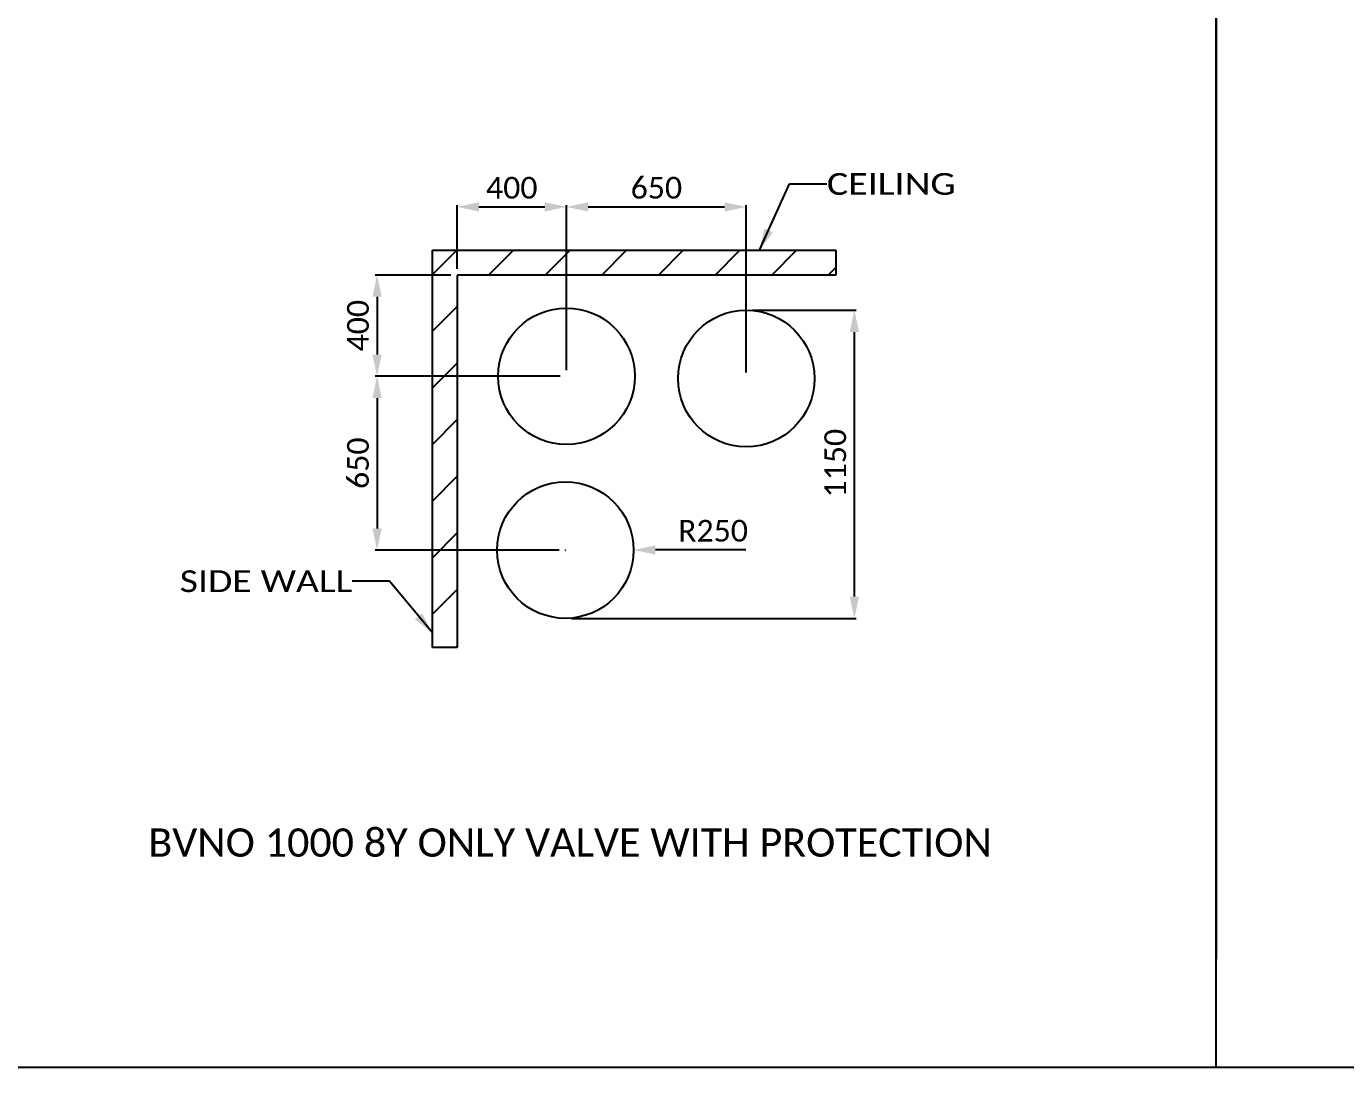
# Model space of a CAD drawing. Header units: millimetres. Extents: x 233 to 4124, y -943 to 2529.
# Drawn here: x 1116 to 2179, y -943 to -104 of the extents above; entities that cross this region are included whole.
import ezdxf
from ezdxf.enums import TextEntityAlignment as Align

# ---------------------------------------------------------------- set-up
doc = ezdxf.new("R2010")
doc.units = ezdxf.units.MM
doc.header["$LTSCALE"] = 115.5
doc.header["$PDMODE"] = 3
doc.header["$PDSIZE"] = 8
doc.layers.get('0').update_dxf_attribs({"linetype": 'CONTINUOUS'})
doc.layers.get('Defpoints').update_dxf_attribs({"linetype": 'CONTINUOUS'})
doc.styles.get("Standard").update_dxf_attribs({"font": 'calibri.ttf'})
doc.dimstyles.new('DIMSTYLE_4', dxfattribs={"dimtxt": 17.5, "dimasz": 17.5, "dimexe": 1.5, "dimexo": 1, "dimgap": 0.875, "dimtad": 1, "dimlfac": 0.2, "dimdsep": 46, "dimtxsty": 'Standard', "dimblk": '_FILLED', "dimblk1": '_FILLED', "dimblk2": '_FILLED', "dimcen": 0.09, "dimazin": 2, "dimtp": 0.01, "dimtm": 0.01, "dimtfac": 1, "dimtofl": 0, "dimtmove": 0, "dimatfit": 3, "dimldrblk": '_FILLED', "dimfxl": 1, "dimtolj": 1, "dimarcsym": 0})
doc.dimstyles.new('DIMSTYLE_5', dxfattribs={"dimtxt": 17.5, "dimasz": 17.5, "dimexe": 1.5, "dimexo": 1, "dimgap": 0.875, "dimtad": 1, "dimlfac": 0.2, "dimdsep": 46, "dimtxsty": 'Standard', "dimblk": '_FILLED', "dimblk1": '_FILLED', "dimblk2": '_FILLED', "dimcen": 0.09, "dimazin": 2, "dimtp": 0.01, "dimtm": 0.01, "dimtfac": 1, "dimtofl": 0, "dimtmove": 0, "dimatfit": 3, "dimldrblk": '_FILLED', "dimfxl": 1, "dimtolj": 1, "dimarcsym": 0})
doc.dimstyles.get("Standard").update_dxf_attribs({"dimtxt": 17.5, "dimasz": 17.5, "dimexe": 1.5, "dimexo": 1, "dimtad": 1, "dimdsep": 46, "dimtxsty": 'Standard', "dimblk": '_FILLED', "dimblk1": '_FILLED', "dimblk2": '_FILLED', "dimcen": 0.09, "dimazin": 2, "dimtol": 1, "dimtp": 0.01, "dimtm": 0.01, "dimtfac": 1, "dimtofl": 0, "dimtmove": 0, "dimatfit": 3, "dimldrblk": '_FILLED', "dimfxl": 1, "dimtolj": 1, "dimarcsym": 0})

# ---------------------------------------------------------------- blocks, each defined once
blk = doc.blocks.new('_FILLED')
at = {"color": 0, "linetype": 'ByBlock'}
blk.add_solid([(0, 0), (-1, 0.214), (-1, -0.214)], dxfattribs=at)
blk = doc.blocks.new('*D267')
at = {"color": 0, "linetype": 'Continuous'}
for p, q in [((1550.2, -525.9), (1550.4, -525.9)), ((1550.3, -526), (1550.3, -525.8))]:
    blk.add_line(p, q, dxfattribs=at)
at = {"color": 0, "linetype": 'Continuous', "lineweight": -2}
blk.add_line((1695.6, -525.7), (1622.8, -525.8), dxfattribs=at)
at = {"layer": 'Defpoints', "color": 0}
for p in [(1550.3, -525.9), (1605.3, -525.8)]:
    blk.add_point(p, dxfattribs=at)
at = {"color": 0, "linetype": 'ByBlock', "lineweight": -2, "xscale": 17.5, "yscale": 17.5, "zscale": 17.5, "rotation": 180.0699002806994}
blk.add_blockref('_FILLED', (1605.3, -525.8), dxfattribs=at)
at = {"color": 0, "insert": (1641.1, -501.6), "char_height": 17.5, "attachment_point": 1, "rotation": 0.0699, "line_spacing_factor": 0.9}
blk.add_mtext('\\A1;R250', dxfattribs=at)
blk = doc.blocks.new('*D268')
at = {"color": 0, "linetype": 'Continuous', "lineweight": -2}
for p, q in [((1458.1, -304.3), (1397.1, -304.3)), ((1398.6, -321.8), (1398.6, -368.4)), ((1546.2, -385.9), (1397.1, -385.9))]:
    blk.add_line(p, q, dxfattribs=at)
at = {"layer": 'Defpoints', "color": 0}
for p in [(1459.1, -304.3), (1398.6, -385.9), (1547.2, -385.9)]:
    blk.add_point(p, dxfattribs=at)
at = {"color": 0, "linetype": 'ByBlock', "lineweight": -2, "xscale": 17.5, "yscale": 17.5, "zscale": 17.5}
for p, rotation in [((1398.6, -304.3), 90), ((1398.6, -385.9), 270)]:
    blk.add_blockref('_FILLED', p, dxfattribs=dict(at, rotation=rotation))
at = {"color": 0, "insert": (1374.4, -345.1), "char_height": 17.5, "attachment_point": 2, "rotation": 90, "line_spacing_factor": 0.9}
blk.add_mtext('\\A1;\\A1;400', dxfattribs=at)
blk = doc.blocks.new('*D269')
at = {"color": 0, "linetype": 'Continuous', "lineweight": -2}
for p, q in [((1463.1, -299.3), (1463.1, -247.9)), ((1480.6, -249.4), (1533.7, -249.4)), ((1551.2, -380.9), (1551.2, -247.9))]:
    blk.add_line(p, q, dxfattribs=at)
at = {"layer": 'Defpoints', "color": 0}
for p in [(1551.2, -249.4), (1463.1, -300.3), (1551.2, -381.9)]:
    blk.add_point(p, dxfattribs=at)
at = {"color": 0, "linetype": 'ByBlock', "lineweight": -2, "xscale": 17.5, "yscale": 17.5, "zscale": 17.5, "rotation": 180}
blk.add_blockref('_FILLED', (1463.1, -249.4), dxfattribs=at)
at = {"color": 0, "linetype": 'ByBlock', "lineweight": -2, "xscale": 17.5, "yscale": 17.5, "zscale": 17.5}
blk.add_blockref('_FILLED', (1551.2, -249.4), dxfattribs=at)
at = {"color": 0, "insert": (1507.1, -225.2), "char_height": 17.5, "attachment_point": 2, "line_spacing_factor": 0.9}
blk.add_mtext('\\A1;\\A1;400', dxfattribs=at)
blk = doc.blocks.new('*D270')
at = {"color": 0, "linetype": 'Continuous', "lineweight": -2}
for p, q in [((1551.2, -380.9), (1551.2, -247.9)), ((1568.7, -249.4), (1678.5, -249.4)), ((1696, -382.7), (1696, -247.9))]:
    blk.add_line(p, q, dxfattribs=at)
at = {"layer": 'Defpoints', "color": 0}
for p in [(1696, -249.4), (1551.2, -381.9), (1696, -383.7)]:
    blk.add_point(p, dxfattribs=at)
at = {"color": 0, "linetype": 'ByBlock', "lineweight": -2, "xscale": 17.5, "yscale": 17.5, "zscale": 17.5, "rotation": 180}
blk.add_blockref('_FILLED', (1551.2, -249.4), dxfattribs=at)
at = {"color": 0, "linetype": 'ByBlock', "lineweight": -2, "xscale": 17.5, "yscale": 17.5, "zscale": 17.5}
blk.add_blockref('_FILLED', (1696, -249.4), dxfattribs=at)
at = {"color": 0, "insert": (1623.6, -225.2), "char_height": 17.5, "attachment_point": 2, "line_spacing_factor": 0.9}
blk.add_mtext('\\A1;\\A1;650', dxfattribs=at)
blk = doc.blocks.new('*D271')
at = {"color": 0, "linetype": 'Continuous', "lineweight": -2}
for p, q in [((1546.2, -385.9), (1397.1, -385.9)), ((1398.6, -403.4), (1398.6, -508.4)), ((1545.3, -525.9), (1397.1, -525.9))]:
    blk.add_line(p, q, dxfattribs=at)
at = {"layer": 'Defpoints', "color": 0}
for p in [(1547.2, -385.9), (1398.6, -525.9), (1546.3, -525.9)]:
    blk.add_point(p, dxfattribs=at)
at = {"color": 0, "linetype": 'ByBlock', "lineweight": -2, "xscale": 17.5, "yscale": 17.5, "zscale": 17.5}
for p, rotation in [((1398.6, -385.9), 90), ((1398.6, -525.9), 270)]:
    blk.add_blockref('_FILLED', p, dxfattribs=dict(at, rotation=rotation))
at = {"color": 0, "insert": (1374.4, -455.9), "char_height": 17.5, "attachment_point": 2, "rotation": 90, "line_spacing_factor": 0.9}
blk.add_mtext('\\A1;\\A1;650', dxfattribs=at)
blk = doc.blocks.new('*D272')
at = {"color": 0, "linetype": 'Continuous', "lineweight": -2}
for p, q in [((1701, -332.7), (1784.6, -332.7)), ((1783.1, -563.4), (1783.1, -350.2)), ((1555.3, -580.9), (1784.6, -580.9))]:
    blk.add_line(p, q, dxfattribs=at)
at = {"layer": 'Defpoints', "color": 0}
for p in [(1700, -332.7), (1783.1, -332.7), (1554.3, -580.9)]:
    blk.add_point(p, dxfattribs=at)
at = {"color": 0, "linetype": 'ByBlock', "lineweight": -2, "xscale": 17.5, "yscale": 17.5, "zscale": 17.5}
for p, rotation in [((1783.1, -332.7), 90), ((1783.1, -580.9), 270)]:
    blk.add_blockref('_FILLED', p, dxfattribs=dict(at, rotation=rotation))
at = {"color": 0, "insert": (1758.9, -455.9), "char_height": 17.5, "attachment_point": 2, "rotation": 90, "line_spacing_factor": 0.9}
blk.add_mtext('\\A1;\\A1;1150', dxfattribs=at)

msp = doc.modelspace()

# ---------------------------------------------------------------- hatches: boundary and pattern name
h = msp.add_hatch()
h.set_pattern_fill('ANSI31', color=0, style=0, pattern_type=2)
h.set_pattern_definition([(45, (163.465, -899.356), (-22.8083, 22.8083), [])])
h.paths.add_polyline_path([(1443.12219, -604.28459), (1443.12219, -284.28459), (1768.12219, -284.28459), (1768.12219, -304.28459), (1463.12219, -304.28459), (1463.12219, -604.28459)])

# ---------------------------------------------------------------- linework, layer by layer
at = {"color": 0, "linetype": 'Continuous'}
for p, q in [((2074.57413, 580.27193), (2074.57413, -855.44111)), ((1443.12219, -284.28459), (1768.12219, -284.28459)), ((1443.12219, -604.28459), (1443.12219, -284.28459)), ((1768.12219, -284.28459), (1768.12219, -304.28459)), ((1768.12219, -304.28459), (1463.12219, -304.28459)), ((1463.12219, -304.28459), (1463.12219, -604.28459)), ((1463.12219, -604.28459), (1443.12219, -604.28459)), ((4124.3337, -942.86417), (233.36653, -942.86417))]:
    msp.add_line(p, q, dxfattribs=at)
at = {"color": 7, "linetype": 'Continuous'}
msp.add_line((2074.57413, -942.86417), (2074.57413, 580.27193), dxfattribs=at)
at = {"color": 0, "linetype": 'Continuous'}
for centre in [(1551.17975, -385.86108), (1696.03657, -387.67548), (1550.27255, -525.91415)]:
    msp.add_circle(centre, 55, dxfattribs=at)

# ---------------------------------------------------------------- texts
for s, width, p, p2 in [('CEILING', 1.167433, (1760.96014, -239.65723), (1864.66637, -239.65723)), ('SIDE WALL', 1.15941, (1239.58737, -559.73321), (1378.63406, -559.73321))]:
    msp.add_text(s, height=17.5, dxfattribs=dict(at, width=width)).set_placement(p, p2, align=Align.FIT)
msp.add_text('BVNO 1000 8Y ONLY VALVE WITH PROTECTION', height=22.75, dxfattribs=at).set_placement((1214.31203, -772.92316), (1214.31203, -772.92316), align=Align.FIT)

# ---------------------------------------------------------------- dimensions: what is measured, and where the dimension line sits
for base, p1, p2, text, picture, middle in [((1551.17975, -249.41209), (1463.12219, -300.28459), (1551.17975, -381.86108), '\\A1;400', '*D269', (1507.13512, -249.41209)), ((1696.03657, -249.41209), (1551.17975, -381.86108), (1696.03657, -383.67548), '\\A1;650', '*D270', (1623.59239, -249.41209))]:
    dim = msp.add_linear_dim(base=base, p1=p1, p2=p2, text=text, dimstyle='DIMSTYLE_5', override={"dimtxsty": 'Standard'}, dxfattribs=at)
    dim.commit()
    dim.dimension.update_dxf_attribs({"geometry": picture, "text_midpoint": middle, "dimtype": 160})
for base, p1, p2, angle, text, picture, middle in [((1398.59364, -385.86108), (1459.12219, -304.28459), (1547.17975, -385.86108), 270, '\\A1;400', '*D268', (1398.59364, -345.08864)), ((1783.07067, -332.67548), (1554.27255, -580.91415), (1700.03657, -332.67548), 90, '\\A1;1150', '*D272', (1783.07067, -455.89935)), ((1398.59364, -525.91415), (1547.17975, -385.86108), (1546.27255, -525.91415), 270, '\\A1;650', '*D271', (1398.59364, -455.90349))]:
    dim = msp.add_linear_dim(base=base, p1=p1, p2=p2, angle=angle, text=text, dimstyle='DIMSTYLE_5', override={"dimtxsty": 'Standard'}, dxfattribs=at)
    dim.commit()
    dim.dimension.update_dxf_attribs({"geometry": picture, "text_midpoint": middle, "dimtype": 160})
dim = msp.add_radius_dim(center=(1550.27255, -525.91415), mpoint=(1605.27251, -525.84705), text='R250', dimstyle='DIMSTYLE_4', override={"dimpost": '<>', "dimtxsty": 'Standard'}, dxfattribs=at)
dim.commit()
dim.dimension.update_dxf_attribs({"geometry": '*D267', "text_midpoint": (1667.94082, -513.22892)})

# ---------------------------------------------------------------- leaders
for points in [[(1706.77289, -284.28459), (1730.96014, -230.90723), (1760.96014, -230.90723)], [(1443.12219, -592.69356), (1408.63406, -550.98321), (1378.63406, -550.98321)]]:
    msp.add_leader(points, dimstyle='Standard', override={"dimtad": 0}, dxfattribs=at)

doc.saveas('drawing.dxf')
